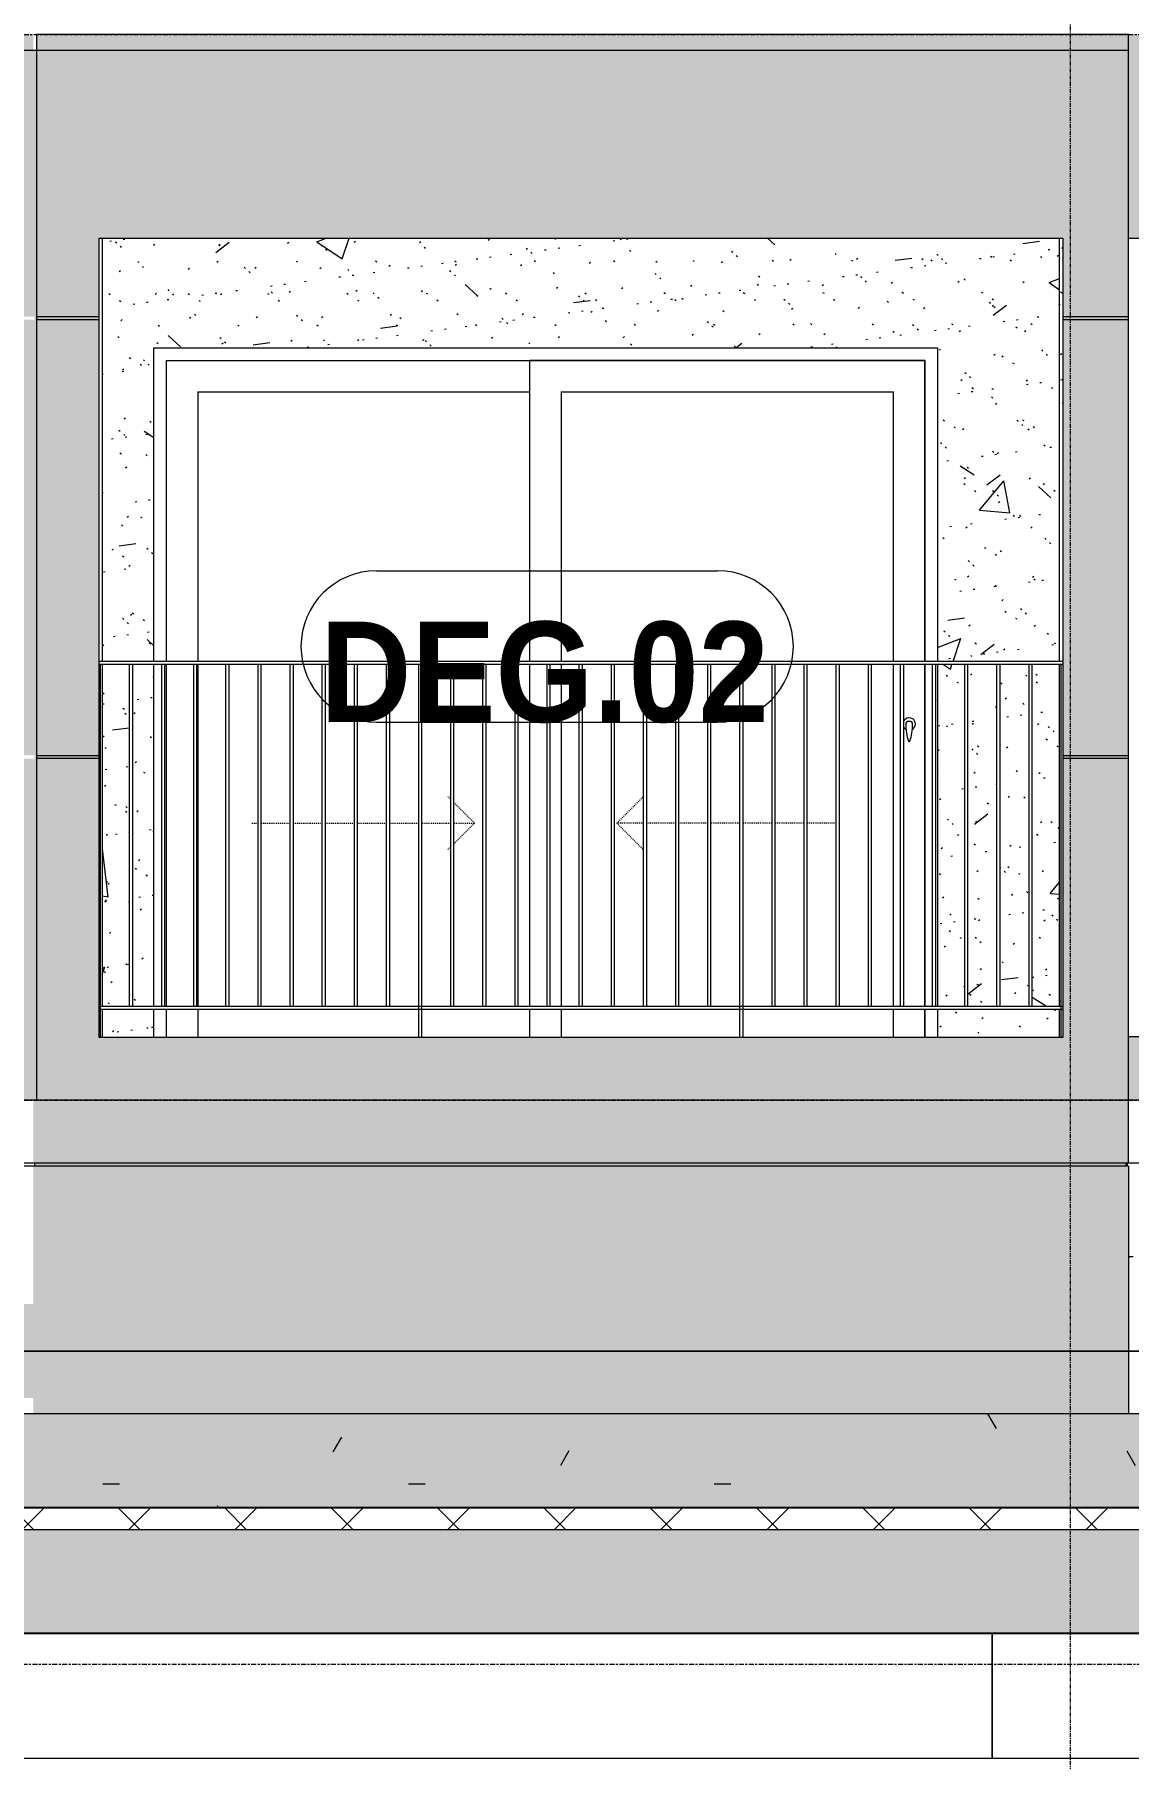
# Model space of a CAD drawing. Header units: millimetres. Extents: x -134153 to 99383, y -5233 to 35400.
# Drawn here: x 19153 to 22644, y 100 to 5600 of the extents above; entities that cross this region are included whole.
import ezdxf

# ---------------------------------------------------------------- set-up
doc = ezdxf.new("R2010")
doc.units = ezdxf.units.MM
for name, pattern in [('Centre', [31.75, 6.35, -4.7625, 15.875, -4.7625]), ('Dash', [6, 3, -3]), ('Grid Line', [22.225, 12.7, -3.175, 3.175, -3.175])]:
    doc.linetypes.add(name, pattern=pattern)
for name, color, linetype, lineweight in [('0-2', 250, 'Continuous', 5), ('A-DETL-THIN', 151, 'Continuous', 9), ('A-DOOR', 31, 'Continuous', 9), ('A-DOOR-FRAM', 31, 'Continuous', 9), ('A-DOOR-HDLN', 31, 'Dash', 9), ('A-DOOR-IDEN', 31, 'Continuous', 9), ('A-FLOR-3', 192, 'Continuous', 25), ('A-FLOR-HRAL', 11, 'Continuous', 9), ('A-FLOR-LEVL-2', 51, 'Centre', 9), ('A-FLOR-MCUT', 51, 'Continuous', 9), ('A-FLOR-PATT', 8, 'Continuous', 9), ('A-GLAZ-CWMG', 51, 'Continuous', 9), ('A-WALL', 113, 'Continuous', 9), ('A-WALL-PATT', 111, 'Continuous', 9), ('A-WALL-PATT-1', 9, 'Continuous', 9), ('A-WALL-PATT-2', 111, 'Continuous', 5), ('C-PRKG', 70, 'Continuous', 9), ('C-PRKG-HDLN', 70, 'Dash', 9), ('I-WALL-1', 7, 'Continuous', 9), ('L-SITE-WALL-1', 7, 'Continuous', 9), ('S-COLS-1', 7, 'Continuous', 9), ('S-GRID-1', 1, 'Grid Line', 9)]:
    doc.layers.add(name, color=color, linetype=linetype, lineweight=lineweight)
doc.styles.add('Arial_B_2', font='arialbd_0.ttf', dxfattribs={"width": 0.9, "height": 320})
pattern_1 = [(37.5, (82572.62, 0), (-5.1206, 156.61216), [5.364, -118.181, 5.364, -132.812, -132.08]), (37.5, (82572.62, 0), (-5.1206, 156.61216), [-261.722, 5.364, -126.716]), (7.5, (82572.62, 0), (143.847, 229.3842), [5.364, -61.285, 5.364, -105.989, -42.672]), (7.5, (82572.62, 0), (143.847, 229.3842), [-178.003, 5.364, -37.308]), (327.5, (82472.65, 0), (253.1176, 0.4601), [5.364, -35.276, 5.364, -140.94, -191.008]), (327.5, (82472.65, 0), (253.1176, 0.4601), [-186.944, 5.364, -185.644]), (317.5, (82472.65, 0), (244.3381, 71.3376), [5.364, -14.956, 5.364, -90.546, -109.728]), (317.5, (82472.65, 0), (244.3381, 71.3376), [-116.23, 5.364, -104.364])]

# ---------------------------------------------------------------- blocks, each defined once
blk = doc.blocks.new('NCV_TKTC_KET CAU_rvt-2-TKCS_MẶT ĐỨNG HƯỚNG NAM')
at = {"layer": 'L-SITE-WALL-1'}
blk.add_line((60702.6, 100), (60702.6, 500), dxfattribs=at)
at = {"layer": 'S-COLS-1'}
blk.add_line((60702.6, 500), (60702.6, 100), dxfattribs=at)
blk = doc.blocks.new('NCV_TKTC_TANG 1_rvt-2-TKCS_MẶT ĐỨNG HƯỚNG NAM')
at = {"layer": 'A-WALL-PATT-1'}
h = blk.add_hatch(dxfattribs=at)
h.set_pattern_fill('FP_31', color=256, style=0, pattern_type=2)
h.set_pattern_definition([(50, (82572.6, 0), (1165.98, -102.01), [121.92, -1341.12]), (355, (82572.6, 0), (-225.554, 1222.763), [97.536, -1072.896]), (100.451, (82669.8, -8.5), (940.433, 1120.746), [103.616, -1139.776]), (46.184, (82572.6, 325.1), (1734.91, -269.074), [182.88, -2011.68]), (96.636, (82717.2, 302.7), (1519.38, 1583.54), [155.42, -1709.66]), (351.184, (82572.6, 325.1), (1519.39, 1583.52), [146.3, -1609.34]), (21, (82735.2, 243.8), (970.332, -654.498), [121.92, -1341.12]), (326, (82735.2, 243.8), (395.533, 1178.804), [97.536, -1072.896]), (71.451, (82816, 189.3), (1365.87, 524.296), [103.616, -1139.776]), (37.5, (82572.62, 0), (19.767, 541.153), [53.645, -1006.246, 53.645, -1035.507, -1076.96]), (37.5, (82572.62, 0), (19.767, 541.153), [-2149.043, 53.645, -1023.315]), (7.5, (82572.6, 0), (427.646, 641.156), [53.645, -567.334, 53.645, -981.862, -410.464]), (7.5, (82572.6, 0), (427.646, 641.156), [-1656.486, 53.645, -356.82]), (327.5, (82210.1, 0), (867.782, -36.665), [53.645, -352.755, 53.645, -1214.323, -1682.496]), (327.5, (82210.1, 0), (867.782, -36.665), [-1674.368, 53.645, -1628.85]), (317.5, (82047.56, 0), (948.028, 162.73), [53.645, -474.675, 53.645, -788.416, -1194.816]), (317.5, (82047.56, 0), (948.028, 162.73), [-1370.38, 53.645, -1141.17])])
h.paths.add_polyline_path([(60902, 2400), (60917.6, 2400), (60917.6, 2490), (60527.6, 2490), (60527.6, 2400), (60892.7, 2400)])
h.paths.add_polyline_path([(57862.6, 2400), (58027.6, 2400), (58027.6, 2490), (57862.6, 2490), (57862.6, 2409.9)])
h.paths.add_polyline_path([(60885, 2500), (60917.6, 2500), (60917.6, 3590), (60830.1, 3590), (60830.1, 2500), (60876.1, 2500)])
h.paths.add_polyline_path([(57862.6, 2500), (57950.1, 2500), (57950.1, 3590), (57862.6, 3590), (57862.6, 3200.6)])
h.paths.add_polyline_path([(60727.6, 2500), (60820.1, 2500), (60820.1, 3590), (60727.6, 3590), (60727.6, 2590.5)])
h.paths.add_polyline_path([(57960.1, 2500), (58027.6, 2500), (58027.6, 3590), (57960.1, 3590), (57960.1, 2507.4)])
h.paths.add_polyline_path([(60717.6, 2500), (60717.6, 3590), (60625.1, 3590), (60625.1, 2500)])
h.paths.add_polyline_path([(60615.1, 2500), (60615.1, 3590), (60527.6, 3590), (60527.6, 2500)])
h.paths.add_polyline_path([(58027.6, 3600), (58027.6, 4600), (60527.6, 4600), (60527.6, 3600), (60917.6, 3600), (60917.6, 4950), (57862.6, 4950), (57862.6, 3600), (57981.2, 3600)])
h = blk.add_hatch(dxfattribs=at)
h.set_pattern_fill('FP_32', color=256, style=0, pattern_type=2)
h.set_pattern_definition(pattern_1)
h.paths.add_polyline_path([(60902, 2400), (60917.6, 2400), (60917.6, 2490), (60527.6, 2490), (60527.6, 2400), (60892.7, 2400)])
h.paths.add_polyline_path([(57862.6, 2400), (58027.6, 2400), (58027.6, 2490), (57862.6, 2490), (57862.6, 2409.9)])
h.paths.add_polyline_path([(60885, 2500), (60917.6, 2500), (60917.6, 3590), (60830.1, 3590), (60830.1, 2500), (60876.1, 2500)])
h.paths.add_polyline_path([(57862.6, 2500), (57950.1, 2500), (57950.1, 3590), (57862.6, 3590), (57862.6, 3200.6)])
h.paths.add_polyline_path([(60727.6, 2500), (60820.1, 2500), (60820.1, 3590), (60727.6, 3590), (60727.6, 2590.5)])
h.paths.add_polyline_path([(57960.1, 2500), (58027.6, 2500), (58027.6, 3590), (57960.1, 3590), (57960.1, 2507.4)])
h.paths.add_polyline_path([(60717.6, 2500), (60717.6, 3590), (60625.1, 3590), (60625.1, 2500)])
h.paths.add_polyline_path([(60615.1, 2500), (60615.1, 3590), (60527.6, 3590), (60527.6, 2500)])
h.paths.add_polyline_path([(58027.6, 3600), (58027.6, 4600), (60527.6, 4600), (60527.6, 3600), (60917.6, 3600), (60917.6, 4950), (57862.6, 4950), (57862.6, 3600), (57981.2, 3600)])
h = blk.add_hatch(dxfattribs=at)
h.set_pattern_fill('FP_32', color=256, style=0, pattern_type=2)
h.set_pattern_definition(pattern_1)
h.paths.add_polyline_path([(60917.6, 2400), (60922.6, 2400), (60922.6, 2490), (60917.6, 2490), (60917.6, 2409.5)])
h.paths.add_polyline_path([(60922.6, 2500), (60921.7, 3590), (60917.6, 3590), (60918.1, 2500)])
h.paths.add_polyline_path([(60927.6, 3600), (60926.1, 4950), (60917.6, 4950), (60917.6, 3600), (60921.7, 3600)])
at = {"layer": 'I-WALL-1'}
for p, q in [((57862.6, 4950), (57862.6, 3600)), ((60917.6, 3600), (60917.6, 4950)), ((58027.6, 3600), (58027.6, 4600)), ((58027.6, 4600), (60527.6, 4600)), ((60527.6, 4600), (60527.6, 3600)), ((57862.6, 3590), (57862.6, 2500)), ((58027.6, 2500), (58027.6, 3590)), ((60527.6, 3590), (60527.6, 2500)), ((60917.6, 2500), (60917.6, 3590)), ((57862.6, 2490), (57862.6, 2400)), ((58027.6, 2400), (58027.6, 2490)), ((60527.6, 2490), (60527.6, 2400)), ((60917.6, 2400), (60917.6, 2490))]:
    blk.add_line(p, q, dxfattribs=at)
blk = doc.blocks.new('DEG_02-DEG_03 - DEG_02-2500x2400mm-CỬA ĐI 02 CÁNH TRƯỢT-V259-TKCS_MẶT ĐỨNG HƯỚNG NAM')
at = {"layer": 'A-DOOR'}
for p, q in [((60487.6, 4560), (59227.6, 4560)), ((59227.6, 3600), (59227.6, 4560)), ((60487.6, 4560), (60487.6, 3600)), ((58167.6, 4460), (58167.6, 3600)), ((58167.6, 4460), (59227.6, 4460)), ((59327.6, 4460), (59327.6, 3600)), ((59327.6, 4460), (60387.6, 4460)), ((60387.6, 3600), (60387.6, 4460)), ((58167.6, 3590), (58167.6, 2500)), ((59227.6, 2500), (59227.6, 3590)), ((59327.6, 3590), (59327.6, 2500)), ((60387.6, 2500), (60387.6, 3590)), ((60487.6, 3590), (60487.6, 2500)), ((58167.6, 2490), (58167.6, 2400)), ((59227.6, 2400), (59227.6, 2490)), ((59327.6, 2490), (59327.6, 2400)), ((60387.6, 2400), (60387.6, 2490)), ((60487.6, 2490), (60487.6, 2400))]:
    blk.add_line(p, q, dxfattribs=at)
at = {"layer": 'A-DOOR', "flags": 128}
blk.add_lwpolyline([(60439.1, 3408.7), (60439.1, 3408.7), (60439, 3408.7), (60439, 3408.7), (60439, 3408.7), (60439, 3408.7), (60439, 3408.7), (60439, 3408.7), (60438.9, 3408.7), (60438.9, 3408.7), (60438.9, 3408.7), (60438.9, 3408.7), (60438.8, 3408.7), (60438.8, 3408.7), (60438.8, 3408.7), (60438.7, 3408.7), (60438.7, 3408.7), (60438.7, 3408.7), (60438.6, 3408.7), (60438.6, 3408.7), (60438.5, 3408.7), (60438.5, 3408.7), (60438.4, 3408.7), (60438.4, 3408.7), (60438.3, 3408.7), (60438.3, 3408.7), (60438.2, 3408.7), (60438.2, 3408.7), (60438.1, 3408.7), (60438.1, 3408.7), (60438, 3408.7), (60437.9, 3408.7), (60437.9, 3408.7), (60437.8, 3408.7), (60437.8, 3408.7), (60437.7, 3408.7), (60437.6, 3408.7), (60437.6, 3408.7), (60437.5, 3408.7), (60437.5, 3408.7), (60437.4, 3408.7), (60437.3, 3408.7), (60437.3, 3408.7), (60437.2, 3408.7), (60437.2, 3408.7), (60437.1, 3408.7), (60437.1, 3408.7), (60437, 3408.7), (60436.9, 3408.7), (60436.9, 3408.7), (60436.8, 3408.7), (60436.8, 3408.7), (60436.7, 3408.7), (60436.7, 3408.7), (60436.6, 3408.7), (60436.6, 3408.7), (60436.5, 3408.7), (60436.5, 3408.7), (60436.5, 3408.7), (60436.4, 3408.7), (60436.4, 3408.7), (60436.3, 3408.7), (60436.3, 3408.7), (60436.3, 3408.7), (60436.2, 3408.7), (60436.2, 3408.7), (60436.2, 3408.7), (60436.2, 3408.7), (60436.2, 3408.7), (60436.1, 3408.7), (60436.1, 3408.7), (60436.1, 3408.7), (60436.1, 3408.7), (60436.1, 3408.7), (60436.1, 3408.7), (60436.1, 3408.7)], dxfattribs=at)
at = {"layer": 'A-DOOR'}
for centre, radius, start, end in [((60437.6, 3400), 20, 0, 150), ((60437.6, 3400), 20, 210, 240), ((60436.1, 3399.2), 9.45, 90, 180), ((60591.4, 3399.2), 164.8, 180, 199.134), ((60439.1, 3399.2), 9.45, 0, 90), ((60283.8, 3399.2), 164.8, 340.866, 0), ((60437.6, 3400), 20, 300, 0), ((60437.9, 3346), 2.34, 199.134, 261.031), ((60437.2, 3346), 2.34, 278.969, 340.866)]:
    blk.add_arc(centre, radius, start, end, dxfattribs=at)
at = {"layer": 'A-DOOR-FRAM'}
for p, q in [((58067.6, 3600), (58067.6, 4560)), ((58067.6, 4560), (60487.6, 4560)), ((60487.6, 3600), (60487.6, 4560)), ((58067.6, 2500), (58067.6, 3590)), ((60487.6, 2500), (60487.6, 3590)), ((58067.6, 2400), (58067.6, 2490)), ((60487.6, 2400), (60487.6, 2490))]:
    blk.add_line(p, q, dxfattribs=at)
at = {"layer": 'A-DOOR-HDLN'}
for p, q in [((58975.1, 3159.5), (58965.5, 3169.1)), ((59050.3, 3084.2), (58985.1, 3149.5)), ((59504.8, 3084.2), (59589.7, 3169.1)), ((58340.3, 3084.2), (58360.1, 3084.2)), ((58370.1, 3084.2), (58462.6, 3084.2)), ((58472.6, 3084.2), (58565.1, 3084.2)), ((58575.1, 3084.2), (58667.6, 3084.2)), ((58677.6, 3084.2), (58770.1, 3084.2)), ((58780.1, 3084.2), (58872.6, 3084.2)), ((58882.6, 3084.2), (58975.1, 3084.2)), ((59050.3, 3084.2), (58985.1, 3019)), ((58985.1, 3084.2), (59050.3, 3084.2)), ((59504.8, 3084.2), (59589.7, 2999.4)), ((59590.1, 3084.2), (59504.8, 3084.2)), ((59692.6, 3084.2), (59600.1, 3084.2)), ((59795.1, 3084.2), (59702.6, 3084.2)), ((59897.6, 3084.2), (59805.1, 3084.2)), ((60000.1, 3084.2), (59907.6, 3084.2)), ((60102.6, 3084.2), (60010.1, 3084.2)), ((60205.1, 3084.2), (60112.6, 3084.2)), ((58975.1, 3009), (58965.5, 2999.4))]:
    blk.add_line(p, q, dxfattribs=at)
blk = doc.blocks.new('BAI XE PCCC - BAI XE PCCC-1475173-TKCS_MẶT ĐỨNG HƯỚNG NAM')
at = {"layer": 'C-PRKG'}
for p, q in [((71352.564287, 1400), (56352.564287, 1400)), ((56352.564287, 1400), (71352.564287, 1400))]:
    blk.add_line(p, q, dxfattribs=at)
at = {"layer": 'C-PRKG-HDLN'}
for p, q in [((71352.564287, 1400), (56352.564287, 1400)), ((56352.564287, 1400), (71352.564287, 1400))]:
    blk.add_line(p, q, dxfattribs=at)
blk = doc.blocks.new('Railing - 10mm-1251313-TKCS_MẶT ĐỨNG HƯỚNG NAM')
at = {"layer": 'A-FLOR-HRAL'}
for p, q in [((52620.064287, 5900), (52620.064287, 6990)), ((52630.064287, 5900), (52630.064287, 6990))]:
    blk.add_line(p, q, dxfattribs=at)
blk = doc.blocks.new('Railing - 50 x 10mm-1251315-TKCS_MẶT ĐỨNG HƯỚNG NAM')
at = {"layer": 'A-FLOR-HRAL'}
for p, q in [((51697.564287, 5800), (51697.564287, 6990)), ((51707.564287, 6990), (51697.564287, 6990)), ((51707.564287, 5800), (51707.564287, 6990))]:
    blk.add_line(p, q, dxfattribs=at)
blk = doc.blocks.new('Railing - 50 x 10mm-1251311-TKCS_MẶT ĐỨNG HƯỚNG NAM')
at = {"layer": 'A-FLOR-HRAL'}
for p in [(52722.564287, 5800), (52727.564287, 6990)]:
    blk.add_line(p, (52722.564287, 6990), dxfattribs=at)
blk = doc.blocks.new('Railing - 50 x 10mm-V290-TKCS_MẶT ĐỨNG HƯỚNG NAM')
at = {"layer": 'A-FLOR-HRAL'}
for p, q in [((66057.564287, 6990), (66052.635618, 6990)), ((66057.564287, 5800), (66057.564287, 6990))]:
    blk.add_line(p, q, dxfattribs=at)
blk = doc.blocks.new('Railing - Railing-1602689-TKCS_MẶT ĐỨNG HƯỚNG NAM')
at = {"layer": 'A-FLOR-HRAL'}
for p, q in [((57852.635618, 2500), (60927.564287, 2500)), ((60927.564287, 2490), (57852.635618, 2490))]:
    blk.add_line(p, q, dxfattribs=at)
for name, p in [('Railing - 50 x 10mm-V290-TKCS_MẶT ĐỨNG HƯỚNG NAM', (-8200, -3400)), ('Railing - 10mm-1251313-TKCS_MẶT ĐỨNG HƯỚNG NAM', (5330, -3400)), ('Railing - 10mm-1251313-TKCS_MẶT ĐỨNG HƯỚNG NAM', (5432.5, -3400)), ('Railing - 10mm-1251313-TKCS_MẶT ĐỨNG HƯỚNG NAM', (5535, -3400)), ('Railing - 10mm-1251313-TKCS_MẶT ĐỨNG HƯỚNG NAM', (5637.5, -3400)), ('Railing - 10mm-1251313-TKCS_MẶT ĐỨNG HƯỚNG NAM', (5740, -3400)), ('Railing - 10mm-1251313-TKCS_MẶT ĐỨNG HƯỚNG NAM', (5842.5, -3400)), ('Railing - 10mm-1251313-TKCS_MẶT ĐỨNG HƯỚNG NAM', (5945, -3400)), ('Railing - 10mm-1251313-TKCS_MẶT ĐỨNG HƯỚNG NAM', (6047.5, -3400)), ('Railing - 10mm-1251313-TKCS_MẶT ĐỨNG HƯỚNG NAM', (6150, -3400)), ('Railing - 50 x 10mm-1251315-TKCS_MẶT ĐỨNG HƯỚNG NAM', (7175, -3400)), ('Railing - 10mm-1251313-TKCS_MẶT ĐỨNG HƯỚNG NAM', (6355, -3400)), ('Railing - 10mm-1251313-TKCS_MẶT ĐỨNG HƯỚNG NAM', (6457.5, -3400)), ('Railing - 10mm-1251313-TKCS_MẶT ĐỨNG HƯỚNG NAM', (6560, -3400)), ('Railing - 10mm-1251313-TKCS_MẶT ĐỨNG HƯỚNG NAM', (6662.5, -3400)), ('Railing - 10mm-1251313-TKCS_MẶT ĐỨNG HƯỚNG NAM', (6765, -3400)), ('Railing - 10mm-1251313-TKCS_MẶT ĐỨNG HƯỚNG NAM', (6867.5, -3400)), ('Railing - 10mm-1251313-TKCS_MẶT ĐỨNG HƯỚNG NAM', (6970, -3400)), ('Railing - 10mm-1251313-TKCS_MẶT ĐỨNG HƯỚNG NAM', (7072.5, -3400)), ('Railing - 10mm-1251313-TKCS_MẶT ĐỨNG HƯỚNG NAM', (7175, -3400)), ('Railing - 50 x 10mm-1251315-TKCS_MẶT ĐỨNG HƯỚNG NAM', (8200, -3400)), ('Railing - 10mm-1251313-TKCS_MẶT ĐỨNG HƯỚNG NAM', (7380, -3400)), ('Railing - 10mm-1251313-TKCS_MẶT ĐỨNG HƯỚNG NAM', (7482.5, -3400)), ('Railing - 10mm-1251313-TKCS_MẶT ĐỨNG HƯỚNG NAM', (7585, -3400)), ('Railing - 10mm-1251313-TKCS_MẶT ĐỨNG HƯỚNG NAM', (7687.5, -3400)), ('Railing - 10mm-1251313-TKCS_MẶT ĐỨNG HƯỚNG NAM', (7790, -3400)), ('Railing - 10mm-1251313-TKCS_MẶT ĐỨNG HƯỚNG NAM', (7892.5, -3400)), ('Railing - 10mm-1251313-TKCS_MẶT ĐỨNG HƯỚNG NAM', (7995, -3400)), ('Railing - 10mm-1251313-TKCS_MẶT ĐỨNG HƯỚNG NAM', (8097.5, -3400)), ('Railing - 10mm-1251313-TKCS_MẶT ĐỨNG HƯỚNG NAM', (8200, -3400)), ('Railing - 50 x 10mm-1251311-TKCS_MẶT ĐỨNG HƯỚNG NAM', (8200, -3400))]:
    blk.add_blockref(name, p)
blk = doc.blocks.new('Top Rail Type - Top Rail_Internal_-1602693-TKCS_MẶT ĐỨNG HƯỚNG NAM')
at = {"layer": 'A-FLOR-HRAL'}
for p, q in [((60927.564287, 3600), (57852.635618, 3600)), ((60927.564287, 3590), (57852.635618, 3590))]:
    blk.add_line(p, q, dxfattribs=at)
blk = doc.blocks.new('Rectangular Mullion - 50 x 100mm-2333210-TKCS_MẶT ĐỨNG HƯỚNG NAM')
at = {"layer": 'A-GLAZ-CWMG'}
blk.add_hatch(color=256, dxfattribs=at).paths.add_polyline_path([(42052.564287, 1450), (42102.564287, 1450), (42102.564287, 1550), (42052.564287, 1550), (42052.564287, 1490)])
blk.add_line((42052.564287, 1450), (42052.564287, 1550), dxfattribs=at)
blk = doc.blocks.new('Rectangular Mullion - 50 x 100mm-2333212-TKCS_MẶT ĐỨNG HƯỚNG NAM')
at = {"layer": 'A-GLAZ-CWMG'}
blk.add_hatch(color=256, dxfattribs=at).paths.add_polyline_path([(42102.564287, 1050), (42102.564287, 1150), (42052.564287, 1150), (42052.564287, 1050)])
blk.add_line((42052.564287, 1050), (42052.564287, 1150), dxfattribs=at)
blk = doc.blocks.new('STN_Door Tag - STN_Door Tag-1788670-TKCS_MẶT ĐỨNG HƯỚNG NAM')
at = {"layer": 'A-DOOR-IDEN'}
for p, q in [((50538.4, 10689.1), (51626.5, 10689.1)), ((50538.4, 10206.1), (51626.5, 10206.1))]:
    blk.add_line(p, q, dxfattribs=at)
for centre, start, end in [((50538.4, 10447.6), 90, 270), ((51626.5, 10447.6), 270, 90)]:
    blk.add_arc(centre, 241.5, start, end, dxfattribs=at)

msp = doc.modelspace()

# ---------------------------------------------------------------- hatches: boundary and pattern name
at = {"layer": 'A-FLOR-PATT'}
h = msp.add_hatch(dxfattribs=at)
h.set_pattern_fill('FP_33', color=256, style=0, pattern_type=2)
h.set_pattern_definition([(45, (44078.9, 0), (-169.7056, 169.7056), []), (135, (44078.9, 0), (-169.7056, -169.7056), [])])
h.paths.add_polyline_path([(77001.2, 830), (77608.9, 830), (77608.9, 900), (6308.9, 900), (6308.9, 830), (73828, 830)])
h = msp.add_hatch(dxfattribs=at)
h.set_pattern_fill('FP_34', color=256, style=0, pattern_type=2)
h.set_pattern_definition([(0, (44078.91, 0), (650.24, 162.56), [53.645, -434.035, 53.645, -434.035, -2600.96]), (0, (44078.91, 0), (650.24, 162.56), [-975.36, 53.645, -921.715, 53.645, -434.035, -1137.92]), (0, (44078.91, 0), (650.24, 162.56), [-2438.4, 53.645, -271.475, 53.645, -759.155]), (120, (44322.75, 81.28), (-465.9011, 481.84436), [53.645, -434.035, 53.645, -3034.995]), (120, (44322.75, 81.28), (-465.9011, 481.84436), [-541.325, -434.035, 53.645, -921.715, -1625.6]), (120, (44322.75, 81.28), (-465.9011, 481.84436), [-1950.72, 53.645, -434.035, 53.645, -1084.275]), (120, (44322.75, 81.28), (-465.9011, 481.84436), [-2492.045, -271.475, 53.645, -759.155]), (240, (44404.03, 406.4), (-184.3389, -644.40436), [53.645, -434.035, 53.645, -3034.995]), (240, (44404.03, 406.4), (-184.3389, -644.40436), [-541.325, -434.035, 53.645, -921.715, -1625.6]), (240, (44404.03, 406.4), (-184.3389, -644.40436), [-1950.72, 53.645, -434.035, 53.645, -1084.275]), (240, (44404.03, 406.4), (-184.3389, -644.40436), [-2492.045, -271.475, 53.645, -759.155])])
h.paths.add_polyline_path([(77001.2, 500), (77608.9, 500), (77608.9, 830), (6308.9, 830), (6308.9, 500), (73828, 500)])
h = msp.add_hatch(dxfattribs=at)
h.set_pattern_fill('FP_35', color=256, style=0, pattern_type=2)
h.set_pattern_definition([(50, (44078.9, 0), (291.4942, -25.5022), [30.48, -335.28]), (355, (44078.9, 0), (-56.3889, 305.6909), [24.384, -268.224]), (100.451, (44103.2, -2.12), (235.108, 280.1865), [25.904, -284.944]), (46.184, (44078.9, 81.28), (433.727, -67.2684), [45.72, -502.92]), (96.636, (44115.05, 75.67), (379.844, 395.8845), [38.856, -427.416]), (351.184, (44078.9, 81.3), (379.848, 395.881), [36.576, -402.336]), (21, (44119.55, 60.96), (242.5828, -163.624), [30.48, -335.28]), (326, (44119.55, 60.96), (98.883, 294.701), [24.384, -268.224]), (71.451, (44139.77, 47.33), (341.4672, 131.074), [25.904, -284.944]), (37.5, (44078.91, 0), (4.9419, 135.28833), [5.364, -259.608, 5.364, -266.924, -269.24]), (37.5, (44078.91, 0), (4.9419, 135.28833), [-537.261, 5.364, -263.876]), (7.5, (44078.91, 0), (106.9117, 160.2891), [5.364, -149.88, 5.364, -253.512, -102.616]), (7.5, (44078.91, 0), (106.9117, 160.2891), [-414.122, 5.364, -97.252]), (327.5, (43988.28, 0), (216.9455, -9.16625), [5.364, -96.236, 5.364, -311.628, -420.624]), (327.5, (43988.28, 0), (216.9455, -9.16625), [-418.592, 5.364, -415.26]), (317.5, (43947.64, 0), (237.0069, 40.6827), [5.364, -126.716, 5.364, -205.151, -298.704]), (317.5, (43947.64, 0), (237.0069, 40.6827), [-342.595, 5.364, -293.34])])
h.paths.add_polyline_path([(77001.2, 500), (77608.9, 500), (77608.9, 830), (6308.9, 830), (6308.9, 500), (73828, 500)])
at = {"layer": 'A-WALL-PATT'}
h = msp.add_hatch(dxfattribs=at)
h.set_pattern_fill('FP_50', color=256, style=0, pattern_type=2)
h.set_pattern_definition([(0, (44078.9, 0), (1300.48, 325.12), [53.645, -921.715, 53.645, -921.715, -5201.92]), (0, (44078.9, 0), (1300.48, 325.12), [-1950.72, 53.645, -1897.075, 53.645, -921.715, -2275.84]), (0, (44078.9, 0), (1300.48, 325.12), [-4876.8, 53.645, -596.595, 53.645, -1571.955]), (120, (44566.6, 162.56), (-931.8022, 963.6887), [53.645, -921.715, 53.645, -6123.635]), (120, (44566.6, 162.56), (-931.8022, 963.6887), [-1029.005, -921.715, 53.645, -1897.075, -3251.2]), (120, (44566.6, 162.56), (-931.8022, 963.6887), [-3901.44, 53.645, -921.715, 53.645, -2222.195]), (120, (44566.6, 162.56), (-931.8022, 963.6887), [-4930.445, -596.595, 53.645, -1571.955]), (240, (44729.15, 812.8), (-368.6778, -1288.8087), [53.645, -921.715, 53.645, -6123.635]), (240, (44729.15, 812.8), (-368.6778, -1288.8087), [-1029.005, -921.715, 53.645, -1897.075, -3251.2]), (240, (44729.15, 812.8), (-368.6778, -1288.8087), [-3901.44, 53.645, -921.715, 53.645, -2222.195]), (240, (44729.15, 812.8), (-368.6778, -1288.8087), [-4930.445, -596.595, 53.645, -1571.955])])
h.paths.add_polyline_path([(22264, 900), (34623.9, 900), (34623.9, 1200), (6318.9, 1200), (6318.9, 900), (21470.7, 900)])
h = msp.add_hatch(dxfattribs=at)
h.set_pattern_fill('FP_55', color=256, style=0, pattern_type=2)
h.set_pattern_definition([(349.695, (34812.826, 869.39), (3657.59817, -609.61005), [68.155, -6747.38]), (0, (34879.9, 857.2), (609.6, 609.6), [67.056, -542.544]), (18.435, (34946.94, 857.2), (1219.1992, 609.6016), [57.832, -1869.893]), (172.875, (35001.8, 875.49), (4267.1994, -609.59911), [49.148, -4865.604]), (174.806, (34953.034, 881.584), (6096.00395, -609.55472), [67.333, -6665.92]), (194.036, (34885.98, 887.68), (-1828.8022, -609.5924), [75.403, -2438.042]), (9.462, (34861.59, 869.39), (3048.00504, 609.5835), [37.081, -3670.971]), (353.66, (34898.17, 875.49), (-4876.8008, 609.58348), [55.202, -5464.96]), (185.711, (34953.034, 869.39), (-5486.39511, -609.63944), [61.264, -6065.139]), (168.69, (34892.07, 863.3), (2438.40003, -609.6026), [31.084, -3077.279]), (354.806, (34757.96, 863.296), (-6096.00395, 609.55472), [67.333, -6665.92]), (348.69, (34825.02, 857.2), (-2438.40003, 609.6026), [62.167, -3046.194]), (0, (34886, 845), (609.6, 609.6), [73.152, -536.448]), (20.556, (34959.13, 845.01), (3048.0001, 1219.19697), [52.084, -5156.34]), (3.814, (35007.9, 863.296), (8534.401155, 609.58889), [91.643, -9072.654]), (354.806, (35099.34, 869.39), (-6096.00395, 609.55472), [67.333, -6665.92]), (0, (35166.4, 863.3), (609.6, 609.6), [67.056, -542.544]), (5.194, (34623.85, 863.296), (6096.00395, 609.55472), [67.333, -6665.92]), (354.806, (34690.906, 869.39), (-6096.00395, 609.55472), [67.333, -6665.92]), (0, (34623.85, 875.5), (609.6, 609.6), [36.576, -573.024]), (5.194, (34660.426, 875.49), (6096.00395, 609.55472), [67.333, -6665.92]), (0, (34727.5, 881.6), (609.6, 609.6), [60.96, -548.64]), (10.305, (34788.44, 881.584), (-3657.59817, -609.61005), [68.155, -6747.38]), (5.194, (34855.5, 893.776), (6096.00395, 609.55472), [67.333, -6665.92]), (354.806, (34922.554, 899.87), (-6096.00395, 609.55472), [67.333, -6665.92]), (354.806, (34989.61, 893.776), (-6096.00395, 609.55472), [67.333, -6665.92]), (351.87, (35056.67, 887.68), (-3657.60043, 609.5929), [86.21, -4224.312]), (0, (35142, 875.5), (609.6, 609.6), [91.44, -518.16]), (347.471, (35117.626, 509.73), (3047.99888, -609.61085), [56.202, -5564.033]), (354.289, (35172.49, 497.536), (-5486.39511, 609.63944), [61.264, -6065.139]), (8.13, (35117.63, 509.73), (3657.60043, 609.5929), [43.105, -4267.418]), (9.462, (35160.3, 515.82), (3048.00504, 609.5835), [74.161, -3633.892]), (0, (34623.85, 528), (609.6, 609.6), [73.152, -536.448]), (350.538, (34697, 528.02), (-3048.00504, 609.5835), [37.081, -3670.971]), (201.801, (34733.58, 521.92), (1828.80447, 609.58684), [32.828, -3249.968]), (192.995, (34703.1, 509.73), (5486.39314, 1219.23746), [81.331, -8051.747]), (352.875, (35184.68, 509.73), (-4267.1994, 609.59911), [49.148, -4865.604]), (7.125, (35184.68, 509.73), (4267.1994, 609.59911), [49.148, -4865.604]), (0, (34623.85, 515.8), (609.6, 609.6), [48.768, -560.832]), (194.036, (34672.62, 515.82), (-1828.8022, -609.5924), [50.269, -2463.177]), (356.633, (34757.962, 534.112), (-9753.594387, 609.691875), [103.811, -10277.302]), (357.709, (34861.594, 528.016), (-14630.396648, 609.69909), [152.522, -15099.665]), (3.18, (35013.994, 521.92), (10363.19831, 609.63121), [109.897, -10879.823]), (9.462, (35123.72, 528.02), (3048.00504, 609.5835), [111.242, -3596.81]), (10.305, (34623.85, 473.15), (-3657.59817, -609.61005), [68.155, -6747.38]), (15.945, (34690.91, 485.34), (-2438.40422, -609.58315), [88.759, -4349.196]), (0, (34776.25, 509.7), (609.6, 609.6), [79.248, -530.352]), (351.87, (34855.5, 509.73), (-3657.60043, 609.5929), [86.21, -4224.312]), (3.576, (34940.842, 497.536), (9144.002965, 609.546796), [97.726, -9674.906]), (351.254, (35038.38, 503.63), (4267.20096, -609.58783), [80.18, -7937.856]), (345.964, (35117.63, 491.44), (-1828.8022, 609.5924), [75.403, -2438.042]), (0, (35190.8, 473.15), (609.6, 609.6), [42.672, -566.928]), (174.806, (34757.96, 534.11), (6096.00395, -609.55472), [134.665, -6598.587]), (355.236, (34623.85, 570.69), (-6705.59647, 609.64143), [146.811, -7193.745]), (0, (34770.15, 558.5), (609.6, 609.6), [140.208, -469.392]), (4.086, (34910.36, 558.496), (7924.79503, 609.65274), [171.123, -8385.02]), (0, (35081.05, 570.7), (609.6, 609.6), [152.4, -457.2]), (7.125, (34623.85, 442.67), (4267.1994, 609.59911), [147.443, -4767.311]), (6.34, (34770.154, 460.96), (4876.8008, 609.58348), [110.403, -5409.758]), (357.51, (34879.882, 473.152), (-13411.196973, 609.70439), [140.34, -13893.706]), (353.48, (35020.09, 467.056), (-15849.59217, 1828.855172), [214.749, -21260.135]), (3.013, (34623.85, 838.912), (10972.79715, 609.6408), [115.984, -11482.446]), (351.87, (34739.67, 845.01), (-3657.60043, 609.5929), [129.316, -4181.208]), (357.614, (34867.69, 826.72), (-14020.799432, 609.613717), [146.431, -14496.664]), (10.62, (35013.994, 820.624), (-6705.592456, -1219.239726), [99.236, -9824.334]), (0, (35111.5, 838.9), (609.6, 609.6), [121.92, -487.68]), (356.82, (34623.85, 912.064), (-10363.19831, 609.63121), [109.897, -10879.823]), (6.009, (34733.578, 905.968), (-6095.998992, -609.599175), [116.464, -11529.929]), (6.71, (34849.402, 918.16), (-5486.397345, -609.615732), [104.346, -10330.325]), (354.289, (34953.034, 930.35), (-5486.39511, 609.63944), [122.528, -6003.877]), (347.905, (35074.954, 918.16), (-5486.39487, 1219.22295), [87.281, -8640.862]), (9.462, (35160.3, 899.87), (3048.00504, 609.5835), [74.161, -3633.892]), (3.814, (34623.85, 796.24), (8534.401155, 609.58889), [91.643, -9072.654]), (347.196, (34715.29, 802.336), (-7924.80896, 1828.76326), [137.532, -13615.67]), (0, (34849.4, 771.86), (609.6, 609.6), [152.4, -457.2]), (5.44, (35001.802, 771.856), (-6705.60249, -609.560852), [128.595, -12730.932]), (6.71, (35129.818, 784.048), (-5486.397345, -609.615732), [104.346, -10330.325]), (0, (34623.85, 954.74), (609.6, 609.6), [103.632, -505.968]), (8.13, (34727.48, 954.74), (3657.60043, 609.5929), [172.421, -4138.102]), (357.614, (34898.17, 979.12), (-14020.799432, 609.613717), [146.431, -14496.664]), (354.472, (35044.474, 973.024), (12801.591011, -1219.302898), [189.859, -18796.025]), (6.843, (34623.85, 400), (-10363.195037, -1219.241277), [153.494, -15195.842]), (0, (34776.25, 418.3), (609.6, 609.6), [170.688, -438.912]), (356.348, (34946.938, 418.288), (-18897.6049634, 1219.1266646), [287.095, -28422.422]), (0, (34623.85, 613.36), (609.6, 609.6), [146.304, -463.296]), (4.764, (34770.154, 613.36), (6705.59647, 609.64143), [146.811, -7193.745]), (358.152, (34916.458, 625.552), (-18287.996238, 609.724117), [189.074, -18718.355]), (357.274, (35105.434, 619.456), (-12192.004244, 609.534153), [128.161, -12687.945]), (354.806, (34623.85, 710.896), (-6096.00395, 609.55472), [134.665, -6598.587]), (0, (34757.96, 698.7), (609.6, 609.6), [195.072, -414.528]), (1.909, (34953.034, 698.704), (17678.401049, 609.553228), [182.982, -18115.176]), (3.576, (35135.914, 704.8), (9144.002965, 609.546796), [97.726, -9674.906])])
h.paths.add_polyline_path([(22264, 900), (34623.9, 900), (34623.9, 1200), (6318.9, 1200), (6318.9, 900), (21470.7, 900)])
at = {"layer": 'A-WALL-PATT-2'}
for points in [[(15558.9, 2200), (19158.9, 2200), (19158.5, 5550), (19148.9, 5550), (19148.9, 5600), (15558.9, 5600), (15558.9, 4700), (19152.9, 4700), (19152.9, 4690), (15558.9, 4690), (15558.9, 3300), (16758.9, 3300), (16758.9, 4600), (18158.9, 4600), (18158.9, 3300), (19152.9, 3300), (19152.9, 3290), (18158.9, 3290), (18158.9, 3200), (16758.9, 3200.6), (16758.9, 3290), (15558.9, 3290), (15558.9, 2400.1)], [(23057.3, 4950), (23758.9, 4950), (23758.9, 5600), (22643.9, 5600), (22643.9, 4950)], [(19358.9, 4690), (19358.9, 4700), (19158.9, 4700), (19158.9, 4690)], [(22643.9, 4690), (22643.9, 4700), (22433.9, 4700), (22433.9, 4690)], [(19358.9, 3290), (19358.9, 3300), (19158.9, 3300), (19158.9, 3290)], [(22643.9, 3290), (22643.9, 3300), (22433.9, 3300), (22433.9, 3290)], [(22643.9, 2200), (23758.9, 2200), (23758.9, 2401.9), (22643.9, 2401.9), (22643.9, 2400)], [(19152.9, 1990), (22633.9, 1990), (22633.9, 2000), (19152.9, 2000)], [(22639.9, 1990), (22639.9, 2000), (22633.9, 2000), (22633.9, 1990)]]:
    msp.add_hatch(color=256, dxfattribs=at).paths.add_polyline_path(points)
h = msp.add_hatch(color=256, dxfattribs=at)
h.paths.add_polyline_path([(19158.9, 2200), (22643.9, 2200), (22643.9, 3290), (22433.9, 3290), (22433.9, 2400), (19358.9, 2400), (19358.9, 3290), (19158.9, 3290), (19158.9, 3200.6)])
h.paths.add_polyline_path([(22433.9, 3300), (22643.9, 3300), (22643.9, 4690), (22433.9, 4690), (22433.9, 4304.9)])
h.paths.add_polyline_path([(19358.9, 3300), (19358.9, 4690), (19158.9, 4690), (19158.9, 3300)])
h.paths.add_polyline_path([(22433.9, 4700), (22643.9, 4700), (22643.9, 5600), (19158.9, 5600), (19158.9, 4700), (19358.9, 4700), (19358.9, 4950), (22433.9, 4950)])
h = msp.add_hatch(color=256, dxfattribs=at)
h.paths.add_polyline_path([(22633.9, 1200), (22633.9, 1990), (19148.9, 1990), (19148.9, 1200), (21470.7, 1200)])
h.paths.add_polyline_path([(19148.9, 2000), (22633.9, 2000), (22633.9, 2200), (19148.9, 2200), (19148.9, 2096.4)])
h = msp.add_hatch(color=256, dxfattribs=at)
h.paths.add_polyline_path([(22643.9, 1200), (22643.9, 1990), (22633.9, 1990), (22633.9, 1200), (22641.1, 1200)])
h.paths.add_polyline_path([(22633.9, 2000), (22643.9, 2000), (22643.9, 2200), (22633.9, 2200), (22633.9, 2096.4)])

# ---------------------------------------------------------------- linework, layer by layer
at = {"layer": 'A-DETL-THIN'}
msp.add_line((92867, 100), (-8674.5, 100), dxfattribs=at)
at = {"layer": 'A-FLOR-3'}
for p, q in [((77608.9, 900), (3158.9, 900)), ((3158.9, 500), (77608.9, 500))]:
    msp.add_line(p, q, dxfattribs=at)
at = {"layer": 'A-FLOR-LEVL-2'}
for p, q in [((-12769.4, 5600), (95658.9, 5600)), ((-12769.4, 2200), (95658.9, 2200)), ((95658.9, 400), (-12769.4, 400))]:
    msp.add_line(p, q, dxfattribs=at)
at = {"layer": 'A-FLOR-MCUT'}
msp.add_line((77608.9, 830), (3158.9, 830), dxfattribs=at)
at = {"layer": 'A-WALL'}
for p, q in [((22643.9, 5600), (19158.9, 5600)), ((19158.9, 5600), (19158.9, 2200)), ((22643.9, 2000), (22643.9, 5600)), ((15558.9, 5550), (22643.9, 5550)), ((19358.9, 4950), (22433.9, 4950)), ((19358.9, 2400), (19358.9, 4950)), ((22433.9, 4950), (22433.9, 2400)), ((22643.9, 4950), (23758.9, 4950)), ((19158.9, 4700), (19358.9, 4700)), ((19358.9, 4690), (19158.9, 4690)), ((22433.9, 4700), (22643.9, 4700)), ((22643.9, 4690), (22433.9, 4690)), ((19158.9, 3300), (19358.9, 3300)), ((19358.9, 3290), (19158.9, 3290)), ((22433.9, 3300), (22643.9, 3300)), ((22643.9, 3290), (22433.9, 3290)), ((22433.9, 2400), (19358.9, 2400)), ((23758.9, 2401.9), (22643.9, 2401.9)), ((38598.9, 2200), (15558.9, 2200)), ((22643.9, 1990), (14458.9, 1990)), ((14468.9, 2000), (38598.9, 2000)), ((19152.9, 2000), (19152.9, 1990)), ((22639.9, 2000), (22639.9, 1990)), ((22643.9, 1990), (22643.9, 1200)), ((22658.9, 1700), (22643.9, 1700)), ((34623.9, 1200), (6318.9, 1200))]:
    msp.add_line(p, q, dxfattribs=at)
at = {"layer": 'S-GRID-1'}
for p, q in [((22458.9, 856.3), (22458.9, 30285.9)), ((22458.9, -3143.7), (22458.9, 856.3))]:
    msp.add_line(p, q, dxfattribs=at)

# ---------------------------------------------------------------- block references
at = {"layer": '0-2'}
for name in ['NCV_TKTC_KET CAU_rvt-2-TKCS_MẶT ĐỨNG HƯỚNG NAM', 'NCV_TKTC_TANG 1_rvt-2-TKCS_MẶT ĐỨNG HƯỚNG NAM']:
    msp.add_blockref(name, (-38493.7, 0), dxfattribs=at)
at = {"layer": 'A-DOOR'}
msp.add_blockref('DEG_02-DEG_03 - DEG_02-2500x2400mm-CỬA ĐI 02 CÁNH TRƯỢT-V259-TKCS_MẶT ĐỨNG HƯỚNG NAM', (-38493.7, 0), dxfattribs=at)
at = {"layer": 'A-DOOR-IDEN'}
msp.add_blockref('STN_Door Tag - STN_Door Tag-1788670-TKCS_MẶT ĐỨNG HƯỚNG NAM', (-30293.7, -6800), dxfattribs=at)
at = {"layer": 'A-FLOR-HRAL'}
for name in ['Top Rail Type - Top Rail_Internal_-1602693-TKCS_MẶT ĐỨNG HƯỚNG NAM', 'Railing - Railing-1602689-TKCS_MẶT ĐỨNG HƯỚNG NAM']:
    msp.add_blockref(name, (-38493.7, 0), dxfattribs=at)
at = {"layer": 'A-GLAZ-CWMG'}
for name, p in [('Rectangular Mullion - 50 x 100mm-2333210-TKCS_MẶT ĐỨNG HƯỚNG NAM', (-22943.6, 0)), ('Rectangular Mullion - 50 x 100mm-2333212-TKCS_MẶT ĐỨNG HƯỚNG NAM', (-22943.6, 300)), ('Rectangular Mullion - 50 x 100mm-2333212-TKCS_MẶT ĐỨNG HƯỚNG NAM', (-22943.6, 200))]:
    msp.add_blockref(name, p, dxfattribs=at)
at = {"layer": 'C-PRKG'}
msp.add_blockref('BAI XE PCCC - BAI XE PCCC-1475173-TKCS_MẶT ĐỨNG HƯỚNG NAM', (-38493.7, 0), dxfattribs=at)

# ---------------------------------------------------------------- texts
at = {"layer": 'A-DOOR-IDEN', "insert": (20780.6, 3564.6), "char_height": 320, "width": 1467.36, "attachment_point": 5, "line_spacing_factor": 0.936439, "style": 'Arial_B_2'}
msp.add_mtext('\\pt7.2,14.4,21.6,28.8,36,43.2,50.4,57.6,64.8,72,79.2,86.4,93.6,100.8,108,115.2,122.4,129.6,136.8,144,151.2,158.4,165.6,172.8,180,187.2,194.4,201.6,208.8,216,223.2,230.4;DEG.02', dxfattribs=at)

doc.saveas('drawing.dxf')
